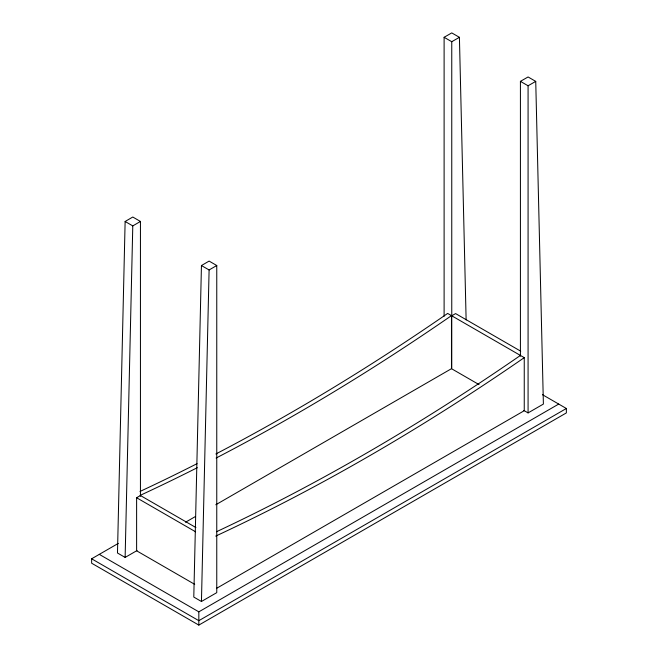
<?xml version="1.0" encoding="UTF-8"?>
<svg xmlns="http://www.w3.org/2000/svg" width="658" height="658" viewBox="0 0 658 658"><rect width="100%" height="100%" fill="white"/><g stroke="black" fill="none" stroke-linecap="round" stroke-linejoin="round"><path stroke-width="0.99" d="M140.442 496.28L140.442 221.45L132.784 217.025L125.127 221.483L117.478 553L125.127 557.425L137.045 550.549M125.127 557.425L132.784 225.9L140.442 221.45M201.447 265.544L193.789 597.069L201.447 601.486L216.762 592.644L216.762 265.511L209.104 261.086L201.447 265.544L209.104 269.961L216.762 265.511M201.447 601.486L209.104 269.961M194.71 584.337L136.617 550.795L136.617 497.744L140.442 495.532L195.903 527.552M542.447 394.677L566.365 408.486L566.365 412.903L198.831 625.1L91.635 563.207L91.635 558.79L118.333 543.376M185.531 522.23L195.311 516.579M215.775 504.768L451.478 368.686L451.478 315.634L447.654 313.422A2242.99 1294.993 -60 0 1 215.865 453.979M216.49 588.384L524.253 410.699L524.253 357.648L451.758 315.799L455.591 313.586L520.733 351.191M523.826 410.452L528.078 412.903L543.393 404.07L535.735 81.386L528.078 76.961L520.42 81.353L520.42 356.184M99.292 554.365L198.831 611.841L558.708 404.07M566.365 408.486L198.831 620.683L91.635 558.79M444.109 316.227L444.109 37.292L451.758 32.9L459.416 37.317L466.127 319.928M444.109 37.292L451.758 41.709L459.416 37.317M520.42 81.353L528.078 85.77L535.735 81.386M479.049 384.601L451.758 368.842L451.758 41.709M125.127 221.483L132.784 225.9M136.617 497.744L195.591 531.796M528.078 85.77L528.078 412.903M198.831 611.841L198.831 625.1M451.478 315.634A2242.99 1294.993 -60 0 1 216.112 458.05M197.326 467.682A2242.99 1294.993 -60 0 1 140.162 495.375M197.071 463.651A2242.99 1294.993 -60 0 1 140.031 491.444M524.253 357.648A2242.99 1294.993 -60 0 1 215.709 536.097M520.42 355.435A2242.99 1294.993 -60 0 1 216.498 531.73"/></g></svg>
